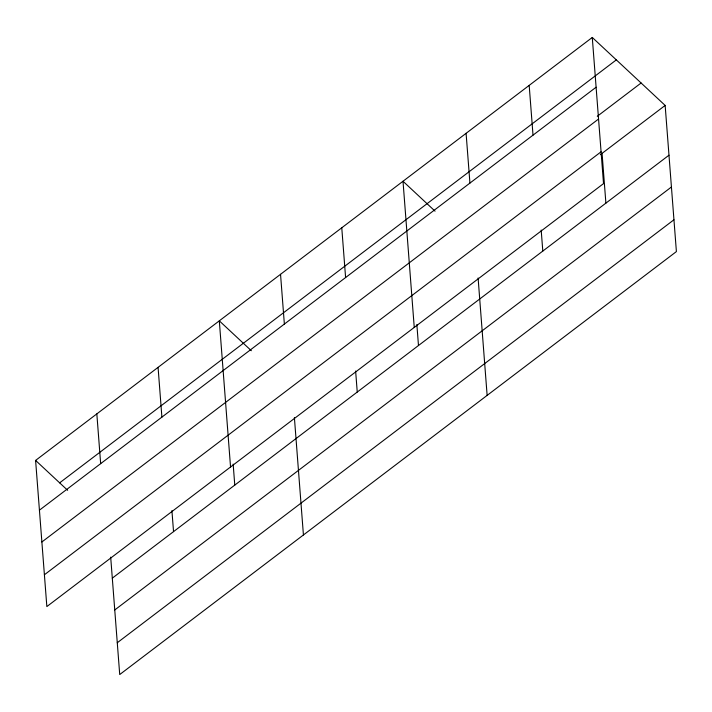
<?xml version="1.0" encoding="UTF-8"?>
<svg xmlns="http://www.w3.org/2000/svg" width="712" height="712" viewBox="0 0 712 712"><rect width="100%" height="100%" fill="white"/><g stroke="black" fill="none" stroke-linecap="round" stroke-linejoin="round"><path stroke-width="1.07" d="M592.277 37.451L603.527 183.607L46.85 606.571L35.6 460.415L592.277 37.451L665.15 105.429L676.4 251.585L119.723 674.549L110.689 557.149M59.648 482.843L616.325 59.888M39.427 510.175L596.104 87.22M597.288 116.287L641.103 83.001M41.874 541.983L598.552 119.029M44.402 574.762L601.079 151.798M600.314 154.7L665.15 105.429M112.309 578.153L668.986 155.198M114.757 609.962L671.434 187.007M117.275 642.74L673.952 219.777M435.05 211.153L403.01 181.257L414.25 327.413M251.345 350.722L219.305 320.836L230.546 466.992M35.6 460.415L67.64 490.301M602.067 153.365L605.894 203.134M541.182 230.056L542.802 251.069M529.185 85.387L533.012 135.155M478.099 277.992L487.133 395.391M466.093 133.322L469.929 183.091M416.858 324.521L418.478 345.534M355.626 371.041L357.246 392.054M341.769 227.787L345.605 277.555M294.394 417.57L303.428 534.97M280.537 274.307L284.364 324.076M233.162 464.091L234.773 485.103M171.921 510.62L173.541 531.633M158.073 367.365L161.9 417.125M96.832 413.886L100.668 463.654"/></g></svg>
